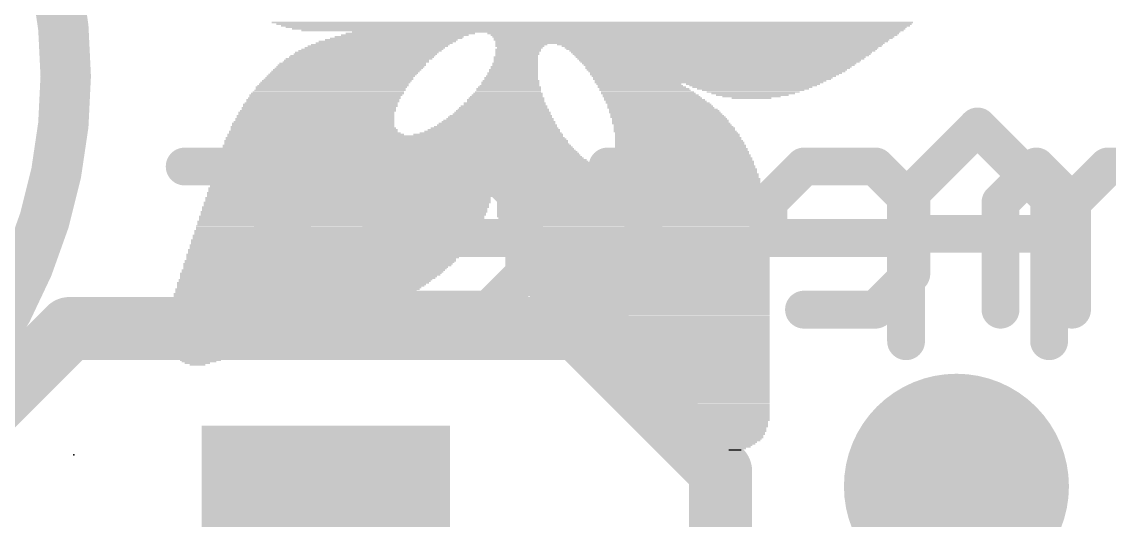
# Model space of a CAD drawing. Extents: x -0.1 to 25.5, y -0.1 to 17.9.
# Drawn here: x 4.363 to 8.744, y 13.453 to 15.459 of the extents above; entities that cross this region are included whole.
import ezdxf

# ---------------------------------------------------------------- set-up
doc = ezdxf.new("R2010")
doc.units = 0
for name, color, linetype in [('1', 12, 'CONTINUOUS'), ('18', 110, 'CONTINUOUS'), ('21', 40, 'CONTINUOUS'), ('22', 6, 'CONTINUOUS'), ('23', 40, 'CONTINUOUS')]:
    doc.layers.add(name, color=color, linetype=linetype)

# ---------------------------------------------------------------- blocks, each defined once
blk = doc.blocks.new('RECT')
blk.add_solid([(-0.5, -0.5), (0.5, -0.5), (-0.5, 0.5), (0.5, 0.5)])
blk = doc.blocks.new('ROUNDV')
at = {"const_width": 0.5}
blk.add_lwpolyline([(0, -0.25, 1), (0, 0.25, 1), (0, -0.25)], format="xyb", dxfattribs=at)

msp = doc.modelspace()

# ---------------------------------------------------------------- linework, layer by layer
at = {"layer": '1', "const_width": 0.254}
for points in [[(2.9197, 12.589), (4.5547, 14.224)], [(4.5547, 14.224), (6.604, 14.224)], [(6.604, 14.224), (7.178, 13.65)], [(7.178, 13.65), (7.178, 12.192)]]:
    msp.add_lwpolyline(points, dxfattribs=at)
at = {"layer": '1', "const_width": 0.127}
for points in [[(4.5547, 14.2875, 1), (4.5547, 14.1605)], [(4.5996, 14.1791, 1), (4.5098, 14.2689)], [(6.6489, 14.2689, 1), (6.5591, 14.1791)], [(6.604, 14.1605, 1), (6.604, 14.2875)], [(7.2415, 13.65, 1), (7.1145, 13.65)], [(7.1331, 13.6051, 1), (7.2229, 13.6949)]]:
    msp.add_lwpolyline(points, format="xyb", dxfattribs=at)
at = {"layer": '21'}
for points, const_width in [([(2.54, 13.24, 1), (2.54, 17.24, 1), (2.54, 13.24)], 0.2032), ([(8.2401, 15.0645, 1), (8.1863, 15.0106)], 0.0762), ([(8.2401, 15.0106, 1), (8.1863, 15.0645)], 0.0762), ([(7.8981, 14.7764, 1), (7.952, 14.7225)], 0.0762), ([(7.9632, 14.7494, 1), (7.887, 14.7494)], 0.0762), ([(8.5394, 14.7494, 1), (8.4632, 14.7494)], 0.0762), ([(8.4744, 14.7225, 1), (8.5283, 14.7764)], 0.0762), ([(7.9251, 14.6435, 1), (7.9251, 14.5673)], 0.0762), ([(8.5013, 14.5673, 1), (8.5013, 14.6435)], 0.0762), ([(7.887, 14.1732, 1), (7.9632, 14.1732)], 0.0762), ([(8.4632, 14.1732, 1), (8.5394, 14.1732)], 0.0762)]:
    msp.add_lwpolyline(points, format="xyb", dxfattribs=dict(at, const_width=const_width))
at = {"layer": '21', "const_width": 0.1524}
for points in [[(7.9251, 14.7494), (8.2132, 15.0375)], [(8.2132, 15.0375), (8.5013, 14.7494)], [(7.9251, 14.1732), (7.9251, 14.7494)], [(8.5013, 14.7494), (8.5013, 14.1732)], [(7.9251, 14.6054), (8.5013, 14.6054)]]:
    msp.add_lwpolyline(points, dxfattribs=at)
at = {"layer": '22', "const_width": 0.1524}
for points in [[(6.8666, 15.0205), (6.8666, 14.4443)], [(5.1634, 14.8764), (5.0193, 14.8764)], [(5.4515, 14.5883), (5.1634, 14.8764)], [(5.4515, 14.3002), (5.4515, 14.8764)], [(5.9549, 14.8764), (5.8108, 14.7324)], [(6.243, 14.8764), (5.9549, 14.8764)], [(6.387, 14.7324), (6.243, 14.8764)], [(7.0107, 14.8764), (6.7226, 14.8764)], [(7.514, 14.8764), (7.37, 14.7324)], [(7.8022, 14.8764), (7.514, 14.8764)], [(7.9462, 14.7324), (7.8022, 14.8764)], [(8.4496, 14.8764), (8.3055, 14.7324)], [(8.5936, 14.7324), (8.4496, 14.8764)], [(8.7377, 14.8764), (8.5936, 14.7324)], [(8.8817, 14.8764), (8.7377, 14.8764)], [(5.8108, 14.7324), (5.8108, 14.5883)], [(6.387, 14.4443), (6.387, 14.7324)], [(7.37, 14.7324), (7.37, 14.5883)], [(7.9462, 14.4443), (7.9462, 14.7324)], [(8.3055, 14.7324), (8.3055, 14.3002)], [(8.5936, 14.7324), (8.5936, 14.3002)], [(5.8108, 14.5883), (6.387, 14.5883)], [(7.37, 14.5883), (7.9462, 14.5883)], [(6.243, 14.3002), (6.387, 14.4443)], [(6.8666, 14.4443), (6.7226, 14.3002)], [(7.8022, 14.3002), (7.9462, 14.4443)], [(5.9549, 14.3002), (6.243, 14.3002)], [(7.514, 14.3002), (7.8022, 14.3002)]]:
    msp.add_lwpolyline(points, dxfattribs=at)
at = {"layer": '22', "const_width": 0.0762}
for points in [[(6.9047, 15.0205, 1), (6.8285, 15.0205)], [(5.0193, 14.9145, 1), (5.0193, 14.8383)], [(5.1903, 14.9034, 1), (5.1364, 14.8495)], [(5.1634, 14.8383, 1), (5.1634, 14.9145)], [(5.4896, 14.8764, 1), (5.4134, 14.8764)], [(5.9549, 14.9145, 1), (5.9549, 14.8383)], [(5.9818, 14.8495, 1), (5.9279, 14.9034)], [(6.2699, 14.9034, 1), (6.216, 14.8495)], [(6.243, 14.8383, 1), (6.243, 14.9145)], [(6.7226, 14.9145, 1), (6.7226, 14.8383)], [(7.0107, 14.8383, 1), (7.0107, 14.9145)], [(7.514, 14.9145, 1), (7.514, 14.8383)], [(7.541, 14.8495, 1), (7.4871, 14.9034)], [(7.8291, 14.9034, 1), (7.7752, 14.8495)], [(7.8022, 14.8383, 1), (7.8022, 14.9145)], [(8.4765, 14.9034, 1), (8.4226, 14.8495)], [(8.4765, 14.8495, 1), (8.4226, 14.9034)], [(8.7377, 14.9145, 1), (8.7377, 14.8383)], [(8.7646, 14.8495, 1), (8.7107, 14.9034)], [(5.8489, 14.7324, 1), (5.7727, 14.7324)], [(6.4251, 14.7324, 1), (6.3489, 14.7324)], [(7.4081, 14.7324, 1), (7.3319, 14.7324)], [(7.9843, 14.7324, 1), (7.9081, 14.7324)], [(8.3436, 14.7324, 1), (8.2674, 14.7324)], [(8.6317, 14.7324, 1), (8.5555, 14.7324)], [(5.7839, 14.7593, 1), (5.8377, 14.7054)], [(6.3601, 14.7054, 1), (6.414, 14.7593)], [(7.343, 14.7593, 1), (7.3969, 14.7054)], [(7.9193, 14.7054, 1), (7.9732, 14.7593)], [(8.2786, 14.7593, 1), (8.3325, 14.7054)], [(8.5667, 14.7593, 1), (8.6206, 14.7054)], [(8.5667, 14.7054, 1), (8.6206, 14.7593)], [(5.4246, 14.5614, 1), (5.4784, 14.6153)], [(5.8108, 14.6264, 1), (5.8108, 14.5502)], [(6.387, 14.5502, 1), (6.387, 14.6264)], [(7.37, 14.6264, 1), (7.37, 14.5502)], [(7.9462, 14.5502, 1), (7.9462, 14.6264)], [(5.7727, 14.5883, 1), (5.8489, 14.5883)], [(7.3319, 14.5883, 1), (7.4081, 14.5883)], [(6.414, 14.4173, 1), (6.3601, 14.4712)], [(6.8936, 14.4173, 1), (6.8397, 14.4712)], [(7.9732, 14.4173, 1), (7.9193, 14.4712)], [(6.3489, 14.4443, 1), (6.4251, 14.4443)], [(6.8285, 14.4443, 1), (6.9047, 14.4443)], [(7.9081, 14.4443, 1), (7.9843, 14.4443)], [(5.9549, 14.3383, 1), (5.9549, 14.2621)], [(6.243, 14.2621, 1), (6.243, 14.3383)], [(7.514, 14.3383, 1), (7.514, 14.2621)], [(7.8022, 14.2621, 1), (7.8022, 14.3383)], [(5.4134, 14.3002, 1), (5.4896, 14.3002)], [(6.216, 14.3271, 1), (6.2699, 14.2733)], [(6.6956, 14.3271, 1), (6.7495, 14.2733)], [(7.7752, 14.3271, 1), (7.8291, 14.2733)], [(8.2674, 14.3002, 1), (8.3436, 14.3002)], [(8.5555, 14.3002, 1), (8.6317, 14.3002)]]:
    msp.add_lwpolyline(points, format="xyb", dxfattribs=at)
at = {"layer": '23'}
msp.add_point((4.572, 13.716), dxfattribs=at)

# ---------------------------------------------------------------- block references
at = {"layer": '1', "xscale": 1.075, "rotation": 270}
msp.add_blockref('RECT', (5.588, 13.296), dxfattribs=at)
at = {"layer": '18', "xscale": 0.9064, "yscale": 0.9064}
msp.add_blockref('ROUNDV', (8.128, 13.589), dxfattribs=at)
msp.add_blockref('ROUNDV', (8.128, 13.589), dxfattribs=at)
at = {"layer": '21'}
for p, xscale, yscale in [((6.6612, 15.4559), 2.5845, 0.0064), ((6.6675, 15.4496), 2.559, 0.0063), ((6.6739, 15.4432), 2.5337, 0.0064), ((6.6771, 15.4369), 2.5019, 0.0063), ((6.6866, 15.4305), 2.4701, 0.0064), ((6.7025, 15.4242), 2.4257, 0.0063), ((6.7977, 15.4178), 2.2098, 0.0064), ((5.823, 15.3734), 0.5525, 0.0063), ((5.8357, 15.3797), 0.5525, 0.0064), ((5.8515, 15.3861), 0.5334, 0.0063), ((5.8706, 15.3924), 0.5334, 0.0064), ((5.8833, 15.3988), 0.5207, 0.0063), ((5.9055, 15.4051), 0.5144, 0.0064), ((5.9278, 15.4115), 0.5207, 0.0063), ((7.0676, 15.4115), 1.6573, 0.0063), ((7.0708, 15.4051), 1.6383, 0.0064), ((7.0676, 15.3988), 1.6193, 0.0063), ((7.0676, 15.3924), 1.6065, 0.0064), ((7.0612, 15.3861), 1.5938, 0.0063), ((7.0612, 15.3797), 1.5812, 0.0064), ((7.0549, 15.3734), 1.5685, 0.0063), ((5.7531, 15.3353), 0.5778, 0.0063), ((5.7658, 15.3416), 0.5778, 0.0064), ((5.7754, 15.348), 0.5715, 0.0063), ((5.7849, 15.3543), 0.5651, 0.0064), ((5.7976, 15.3607), 0.5651, 0.0063), ((5.8071, 15.367), 0.5588, 0.0064), ((6.3754, 15.367), 0.2096, 0.0064), ((6.3627, 15.348), 0.1842, 0.0063), ((6.3627, 15.3416), 0.1842, 0.0064), ((6.3595, 15.3353), 0.1778, 0.0063), ((6.3691, 15.3607), 0.1969, 0.0063), ((6.3691, 15.3543), 0.1841, 0.0064), ((7.1755, 15.367), 1.3144, 0.0064), ((7.1819, 15.3607), 1.2891, 0.0063), ((7.1819, 15.3543), 1.2637, 0.0064), ((7.1819, 15.348), 1.2509, 0.0063), ((7.1851, 15.3416), 1.2319, 0.0064), ((7.1819, 15.3353), 1.2129, 0.0063), ((5.6959, 15.2908), 0.5905, 0.0064), ((5.7087, 15.2972), 0.5905, 0.0063), ((5.7118, 15.3035), 0.5842, 0.0064), ((5.7214, 15.3099), 0.5905, 0.0063), ((5.7309, 15.3162), 0.5842, 0.0064), ((5.7372, 15.3226), 0.5842, 0.0063), ((5.7468, 15.3289), 0.5779, 0.0064), ((6.35, 15.2908), 0.1842, 0.0064), ((6.3532, 15.3162), 0.1778, 0.0064), ((6.3532, 15.3099), 0.1778, 0.0063), ((6.3532, 15.3035), 0.1778, 0.0064), ((6.3532, 15.2972), 0.1778, 0.0063), ((6.3595, 15.3289), 0.1778, 0.0064), ((6.3563, 15.3226), 0.1715, 0.0063), ((7.1819, 15.3289), 1.2001, 0.0064), ((7.1819, 15.3226), 1.1875, 0.0063), ((7.1787, 15.3162), 1.1684, 0.0064), ((7.1787, 15.3099), 1.1557, 0.0063), ((7.1755, 15.3035), 1.1366, 0.0064), ((7.1755, 15.2972), 1.124, 0.0063), ((7.1724, 15.2908), 1.1049, 0.0064), ((5.6547, 15.2464), 0.5969, 0.0063), ((5.6611, 15.2527), 0.5969, 0.0064), ((5.6673, 15.2591), 0.5969, 0.0063), ((5.6738, 15.2654), 0.5969, 0.0064), ((5.6801, 15.2718), 0.5969, 0.0063), ((5.6865, 15.2781), 0.5969, 0.0064), ((5.6928, 15.2845), 0.5969, 0.0063), ((6.3405, 15.2527), 0.2032, 0.0064), ((6.3405, 15.2464), 0.2032, 0.0063), ((6.3437, 15.2654), 0.1969, 0.0064), ((6.3437, 15.2591), 0.1969, 0.0063), ((6.3468, 15.2781), 0.1905, 0.0064), ((6.3468, 15.2718), 0.1905, 0.0063), ((6.35, 15.2845), 0.1842, 0.0063), ((7.1723, 15.2845), 1.0922, 0.0063), ((7.1692, 15.2781), 1.0731, 0.0064), ((7.166, 15.2718), 1.0668, 0.0063), ((7.1628, 15.2654), 1.0478, 0.0064), ((7.1628, 15.2591), 1.035, 0.0063), ((7.1596, 15.2527), 1.016, 0.0064), ((7.1533, 15.2464), 1.0033, 0.0063), ((5.6166, 15.2019), 0.6096, 0.0064), ((5.6198, 15.2083), 0.6033, 0.0063), ((5.6261, 15.2146), 0.6032, 0.0064), ((5.6325, 15.221), 0.6033, 0.0063), ((5.6388, 15.2273), 0.6032, 0.0064), ((5.642, 15.2337), 0.5969, 0.0063), ((5.6484, 15.24), 0.5969, 0.0064), ((6.3277, 15.2019), 0.2413, 0.0064), ((6.331, 15.2146), 0.2349, 0.0064), ((6.331, 15.2083), 0.2349, 0.0063), ((6.3341, 15.221), 0.2286, 0.0063), ((6.3342, 15.2337), 0.2159, 0.0063), ((6.3342, 15.2273), 0.2159, 0.0064), ((6.3373, 15.24), 0.2096, 0.0064), ((7.1501, 15.24), 0.9842, 0.0064), ((7.1469, 15.2337), 0.9652, 0.0063), ((7.1438, 15.2273), 0.9589, 0.0064), ((7.1374, 15.221), 0.9334, 0.0063), ((7.1311, 15.2146), 0.9207, 0.0064), ((6.8485, 15.2083), 0.3429, 0.0063), ((6.8548, 15.2019), 0.3429, 0.0064), ((7.3089, 15.2083), 0.5397, 0.0063), ((7.3089, 15.2019), 0.5143, 0.0064), ((5.588, 15.1638), 0.616, 0.0064), ((5.5848, 15.1575), 0.6096, 0.0063), ((5.5944, 15.1702), 0.6159, 0.0063), ((5.5975, 15.1765), 0.6096, 0.0064), ((5.6039, 15.1829), 0.6096, 0.0063), ((5.6102, 15.1956), 0.6096, 0.0063), ((5.6071, 15.1892), 0.6033, 0.0064), ((6.3151, 15.1575), 0.2921, 0.0063), ((6.3182, 15.1638), 0.2857, 0.0064), ((6.3214, 15.1702), 0.2794, 0.0063), ((6.3215, 15.1765), 0.2667, 0.0064), ((6.3246, 15.1892), 0.2604, 0.0064), ((6.3246, 15.1829), 0.2604, 0.0063), ((6.3278, 15.1956), 0.254, 0.0063), ((6.8612, 15.1956), 0.3556, 0.0063), ((6.8707, 15.1892), 0.362, 0.0064), ((6.8739, 15.1829), 0.3683, 0.0063), ((6.8834, 15.1765), 0.3746, 0.0064), ((6.8866, 15.1702), 0.381, 0.0063), ((6.8961, 15.1638), 0.3874, 0.0064), ((6.8993, 15.1575), 0.3937, 0.0063), ((7.3057, 15.1956), 0.4826, 0.0063), ((7.3089, 15.1892), 0.4509, 0.0064), ((7.3089, 15.1829), 0.4127, 0.0063), ((7.3089, 15.1765), 0.3747, 0.0064), ((7.3089, 15.1702), 0.3365, 0.0063), ((7.3056, 15.1638), 0.2921, 0.0064), ((7.3025, 15.1575), 0.235, 0.0063), ((5.5595, 15.113), 0.6223, 0.0064), ((5.5658, 15.1257), 0.6223, 0.0064), ((5.5658, 15.1194), 0.6223, 0.0063), ((5.569, 15.1321), 0.6159, 0.0063), ((5.5753, 15.1448), 0.616, 0.0063), ((5.5753, 15.1384), 0.616, 0.0064), ((5.5817, 15.1511), 0.6159, 0.0064), ((6.3024, 15.113), 0.3556, 0.0064), ((6.3056, 15.1194), 0.3493, 0.0063), ((6.3087, 15.1321), 0.3302, 0.0063), ((6.3087, 15.1257), 0.3302, 0.0064), ((6.3119, 15.1448), 0.3112, 0.0063), ((6.3119, 15.1384), 0.3112, 0.0064), ((6.3151, 15.1511), 0.3048, 0.0064), ((6.9057, 15.1511), 0.3937, 0.0064), ((6.912, 15.1448), 0.4064, 0.0063), ((6.9183, 15.1384), 0.4064, 0.0064), ((6.9247, 15.1321), 0.4191, 0.0063), ((6.931, 15.1257), 0.4191, 0.0064), ((6.9342, 15.1194), 0.4254, 0.0063), ((6.9374, 15.113), 0.4318, 0.0064), ((7.3025, 15.1511), 0.1588, 0.0064), ((5.5436, 15.0686), 0.6413, 0.0063), ((5.5467, 15.0813), 0.635, 0.0063), ((5.5467, 15.0749), 0.635, 0.0064), ((5.5499, 15.094), 0.6286, 0.0063), ((5.5499, 15.0876), 0.6286, 0.0064), ((5.5563, 15.1003), 0.6287, 0.0064), ((5.5595, 15.1067), 0.6223, 0.0063), ((6.2897, 15.0686), 0.4318, 0.0063), ((6.2896, 15.0749), 0.4191, 0.0064), ((6.2929, 15.0813), 0.4127, 0.0063), ((6.2961, 15.0876), 0.3937, 0.0064), ((6.2992, 15.094), 0.3874, 0.0063), ((6.2992, 15.1003), 0.3746, 0.0064), ((6.3024, 15.1067), 0.3683, 0.0063), ((6.9469, 15.1067), 0.4382, 0.0063), ((6.9533, 15.094), 0.4509, 0.0063), ((6.9501, 15.1003), 0.4445, 0.0064), ((6.9596, 15.0876), 0.4508, 0.0064), ((6.9628, 15.0813), 0.4572, 0.0063), ((6.966, 15.0749), 0.4635, 0.0064), ((6.9723, 15.0686), 0.4636, 0.0063), ((5.534, 15.0368), 0.6604, 0.0064), ((5.5372, 15.0305), 0.6668, 0.0063), ((5.5404, 15.0241), 0.6731, 0.0064), ((5.5372, 15.0495), 0.654, 0.0064), ((5.5372, 15.0432), 0.654, 0.0063), ((5.5404, 15.0559), 0.6477, 0.0063), ((5.5436, 15.0622), 0.6413, 0.0064), ((6.2643, 15.0241), 0.5334, 0.0064), ((6.2675, 15.0305), 0.5143, 0.0063), ((6.2707, 15.0368), 0.4953, 0.0064), ((6.277, 15.0432), 0.4826, 0.0063), ((6.277, 15.0495), 0.4699, 0.0064), ((6.2833, 15.0559), 0.4572, 0.0063), ((6.2834, 15.0622), 0.4445, 0.0064), ((6.9787, 15.0495), 0.4763, 0.0064), ((6.9755, 15.0622), 0.4699, 0.0064), ((6.9755, 15.0559), 0.4699, 0.0063), ((6.985, 15.0432), 0.4762, 0.0063), ((6.9882, 15.0368), 0.4826, 0.0064), ((6.9914, 15.0305), 0.4889, 0.0063), ((6.9914, 15.0241), 0.4889, 0.0064), ((5.8706, 14.9797), 1.3843, 0.0063), ((5.8674, 14.9924), 1.3652, 0.0063), ((5.8706, 14.986), 1.3716, 0.0064), ((5.5467, 15.0051), 0.7112, 0.0063), ((5.8674, 14.9987), 1.3526, 0.0064), ((5.5372, 15.0178), 0.6794, 0.0063), ((5.5436, 15.0114), 0.6921, 0.0064), ((6.242, 15.0051), 0.6033, 0.0063), ((6.2515, 15.0114), 0.5715, 0.0064), ((6.258, 15.0178), 0.5461, 0.0063), ((6.9946, 15.0178), 0.4953, 0.0063), ((7.0009, 15.0114), 0.4953, 0.0064), ((7.0072, 14.9924), 0.508, 0.0063), ((7.0072, 14.986), 0.508, 0.0064), ((7.0104, 14.9797), 0.5144, 0.0063), ((7.0041, 15.0051), 0.5017, 0.0063), ((7.0041, 14.9987), 0.5017, 0.0064), ((5.8769, 14.9479), 1.4224, 0.0064), ((5.8801, 14.9416), 1.4288, 0.0063), ((5.8833, 14.9352), 1.4351, 0.0064), ((5.8769, 14.9543), 1.4097, 0.0063), ((5.8738, 14.9606), 1.4033, 0.0064), ((5.8706, 14.9733), 1.3843, 0.0064), ((5.8738, 14.967), 1.3907, 0.0063), ((7.0168, 14.9606), 0.5271, 0.0064), ((7.0168, 14.9543), 0.5271, 0.0063), ((7.0199, 14.9479), 0.5334, 0.0064), ((7.0199, 14.9416), 0.5334, 0.0063), ((7.0231, 14.9352), 0.5398, 0.0064), ((7.0136, 14.9733), 0.5207, 0.0064), ((7.0136, 14.967), 0.5207, 0.0063), ((5.8896, 14.9098), 1.4732, 0.0064), ((5.896, 14.9035), 1.4859, 0.0063), ((5.8992, 14.8971), 1.4923, 0.0064), ((5.8864, 14.9225), 1.4541, 0.0064), ((5.8897, 14.9162), 1.4605, 0.0063), ((5.8864, 14.9289), 1.4415, 0.0063), ((7.0231, 14.8971), 0.5778, 0.0064), ((7.0231, 14.9098), 0.5652, 0.0064), ((7.0231, 14.9035), 0.5652, 0.0063), ((7.0231, 14.9225), 0.5524, 0.0064), ((7.0231, 14.9162), 0.5524, 0.0063), ((7.02, 14.9289), 0.5461, 0.0063), ((6.2325, 14.8654), 2.1844, 0.0063), ((6.2325, 14.859), 2.1844, 0.0064), ((6.2325, 14.8527), 2.1844, 0.0063), ((5.9119, 14.8844), 1.5303, 0.0064), ((6.2326, 14.878), 2.1717, 0.0063), ((6.2326, 14.8717), 2.1717, 0.0064), ((5.9055, 14.8908), 1.505, 0.0063), ((7.0136, 14.8844), 0.5969, 0.0064), ((7.0199, 14.8908), 0.5842, 0.0063), ((5.6959, 14.8082), 1.1493, 0.0064), ((5.7023, 14.8273), 1.1494, 0.0063), ((5.7023, 14.8209), 1.1494, 0.0064), ((5.6991, 14.8146), 1.143, 0.0063), ((6.2326, 14.8463), 2.1971, 0.0064), ((6.2326, 14.8399), 2.1971, 0.0063), ((6.2326, 14.8336), 2.1971, 0.0064), ((6.8104, 14.8273), 1.0541, 0.0063), ((6.8104, 14.8209), 1.0541, 0.0064), ((6.8104, 14.8146), 1.0541, 0.0063), ((6.8104, 14.8082), 1.0541, 0.0064), ((5.6833, 14.7701), 1.1493, 0.0064), ((5.6833, 14.7637), 1.1493, 0.0063), ((5.6896, 14.7892), 1.1494, 0.0063), ((5.6896, 14.7828), 1.1494, 0.0064), ((5.6896, 14.7765), 1.1494, 0.0063), ((5.6959, 14.8018), 1.1493, 0.0063), ((5.6928, 14.7955), 1.143, 0.0064), ((6.8136, 14.7637), 1.0731, 0.0063), ((6.8167, 14.7828), 1.0668, 0.0064), ((6.8167, 14.7765), 1.0668, 0.0063), ((6.8167, 14.7701), 1.0668, 0.0064), ((6.8136, 14.8018), 1.0605, 0.0063), ((6.8136, 14.7955), 1.0605, 0.0064), ((6.8136, 14.7892), 1.0605, 0.0063), ((5.6738, 14.732), 1.1557, 0.0064), ((5.6706, 14.7256), 1.1493, 0.0063), ((5.6706, 14.7193), 1.1493, 0.0064), ((5.6769, 14.7511), 1.1494, 0.0063), ((5.6769, 14.7447), 1.1494, 0.0064), ((5.6769, 14.7384), 1.1494, 0.0063), ((5.6833, 14.7574), 1.1493, 0.0064), ((6.8199, 14.7193), 1.0858, 0.0064), ((6.8136, 14.7574), 1.0731, 0.0064), ((6.8168, 14.7511), 1.0795, 0.0063), ((6.8168, 14.7447), 1.0795, 0.0064), ((6.8168, 14.7384), 1.0795, 0.0063), ((6.8168, 14.732), 1.0795, 0.0064), ((6.8168, 14.7256), 1.0795, 0.0063), ((5.6515, 14.6749), 1.1494, 0.0063), ((5.6579, 14.6875), 1.1493, 0.0063), ((5.6579, 14.6812), 1.1493, 0.0064), ((5.6611, 14.6939), 1.1557, 0.0064), ((5.6673, 14.713), 1.1557, 0.0063), ((5.6642, 14.7066), 1.1494, 0.0064), ((5.6642, 14.7003), 1.1494, 0.0063), ((6.8199, 14.713), 1.0858, 0.0063), ((6.8199, 14.7066), 1.0858, 0.0064), ((6.8199, 14.7003), 1.0858, 0.0063), ((6.8199, 14.6939), 1.0858, 0.0064), ((6.8199, 14.6875), 1.0858, 0.0063), ((6.8199, 14.6812), 1.0858, 0.0064), ((6.8199, 14.6749), 1.0858, 0.0063), ((5.6388, 14.6368), 1.1494, 0.0063), ((5.6356, 14.6304), 1.143, 0.0064), ((5.6452, 14.6558), 1.1493, 0.0064), ((5.6452, 14.6494), 1.1493, 0.0063), ((5.642, 14.6431), 1.143, 0.0064), ((5.6515, 14.6685), 1.1494, 0.0064), ((5.6515, 14.6622), 1.1494, 0.0063), ((6.8262, 14.6685), 1.0859, 0.0064), ((6.8262, 14.6622), 1.0859, 0.0063), ((6.8262, 14.6558), 1.0859, 0.0064), ((6.8262, 14.6494), 1.0859, 0.0063), ((6.8262, 14.6431), 1.0859, 0.0064), ((6.8262, 14.6368), 1.0859, 0.0063), ((6.8262, 14.6304), 1.0859, 0.0064), ((5.6198, 14.5987), 1.1367, 0.0063), ((5.6198, 14.5923), 1.1367, 0.0064), ((5.6166, 14.586), 1.1303, 0.0063), ((5.6293, 14.6177), 1.143, 0.0064), ((5.6261, 14.6113), 1.1366, 0.0063), ((5.6261, 14.605), 1.1366, 0.0064), ((5.6356, 14.6241), 1.143, 0.0063), ((6.8262, 14.6241), 1.0859, 0.0063), ((6.8262, 14.6177), 1.0859, 0.0064), ((6.8326, 14.5987), 1.0858, 0.0063), ((6.8326, 14.5923), 1.0858, 0.0064), ((6.8295, 14.6113), 1.0795, 0.0063), ((6.8295, 14.605), 1.0795, 0.0064), ((6.8357, 14.586), 1.0795, 0.0063), ((5.5912, 14.5415), 1.1176, 0.0064), ((5.6007, 14.5606), 1.124, 0.0063), ((5.5975, 14.5542), 1.1176, 0.0064), ((5.5975, 14.5479), 1.1176, 0.0063), ((5.6103, 14.5796), 1.1303, 0.0064), ((5.6103, 14.5732), 1.1303, 0.0063), ((5.6071, 14.5669), 1.1239, 0.0064), ((6.8357, 14.5796), 1.0795, 0.0064), ((6.8357, 14.5732), 1.0795, 0.0063), ((6.8357, 14.5669), 1.0795, 0.0064), ((6.8357, 14.5606), 1.0795, 0.0063), ((6.839, 14.5542), 1.0731, 0.0064), ((6.839, 14.5479), 1.0731, 0.0063), ((6.8421, 14.5415), 1.0668, 0.0064), ((5.5658, 14.4971), 1.0922, 0.0063), ((5.5785, 14.5225), 1.1049, 0.0063), ((5.5753, 14.5161), 1.0986, 0.0064), ((5.5753, 14.5098), 1.0986, 0.0063), ((5.569, 14.5034), 1.0859, 0.0064), ((5.588, 14.5352), 1.1112, 0.0063), ((5.5849, 14.5288), 1.1049, 0.0064), ((6.8421, 14.5352), 1.0668, 0.0063), ((6.8421, 14.5288), 1.0668, 0.0064), ((6.8421, 14.5225), 1.0668, 0.0063), ((6.8453, 14.5161), 1.0604, 0.0064), ((6.8453, 14.5098), 1.0604, 0.0063), ((6.8485, 14.5034), 1.0541, 0.0064), ((6.8485, 14.4971), 1.0541, 0.0063), ((5.5372, 14.459), 1.0604, 0.0063), ((5.5563, 14.4844), 1.0859, 0.0063), ((5.5531, 14.478), 1.0795, 0.0064), ((5.5467, 14.4717), 1.0668, 0.0063), ((5.5436, 14.4653), 1.0605, 0.0064), ((5.5626, 14.4907), 1.0858, 0.0064), ((6.8485, 14.4907), 1.0541, 0.0064), ((6.8517, 14.4844), 1.0477, 0.0063), ((6.8517, 14.478), 1.0477, 0.0064), ((6.8548, 14.4717), 1.0414, 0.0063), ((6.8548, 14.4653), 1.0414, 0.0064), ((6.858, 14.459), 1.035, 0.0063), ((5.5055, 14.4209), 1.0223, 0.0063), ((5.5023, 14.4145), 1.016, 0.0064), ((5.5245, 14.4399), 1.0478, 0.0064), ((5.515, 14.4272), 1.0287, 0.0064), ((5.5277, 14.4463), 1.0541, 0.0063), ((5.5182, 14.4336), 1.0351, 0.0063), ((5.5341, 14.4526), 1.0541, 0.0064), ((6.858, 14.4526), 1.035, 0.0064), ((6.8612, 14.4463), 1.0287, 0.0063), ((6.8612, 14.4399), 1.0287, 0.0064), ((6.8643, 14.4336), 1.0223, 0.0063), ((6.8675, 14.4272), 1.016, 0.0064), ((6.8675, 14.4209), 1.016, 0.0063), ((6.8707, 14.4145), 1.0096, 0.0064), ((5.4737, 14.3828), 0.9842, 0.0063), ((5.4674, 14.3764), 0.9715, 0.0064), ((5.461, 14.3701), 0.9588, 0.0063), ((5.4959, 14.4082), 1.016, 0.0063), ((5.4864, 14.3955), 0.997, 0.0063), ((5.4896, 14.4018), 1.0033, 0.0064), ((5.4801, 14.3891), 0.9843, 0.0064), ((6.8707, 14.4082), 1.0096, 0.0063), ((6.8739, 14.4018), 1.0033, 0.0064), ((6.8771, 14.3955), 0.9969, 0.0063), ((6.8771, 14.3891), 0.9969, 0.0064), ((6.8802, 14.3828), 0.9906, 0.0063), ((6.8834, 14.3764), 0.9842, 0.0064), ((6.8834, 14.3701), 0.9842, 0.0063), ((5.407, 14.3256), 0.889, 0.0064), ((5.4165, 14.332), 0.8953, 0.0063), ((5.4293, 14.3447), 0.9207, 0.0063), ((5.4229, 14.3383), 0.908, 0.0064), ((5.4515, 14.3637), 0.9525, 0.0064), ((5.4451, 14.3574), 0.9398, 0.0063), ((5.4388, 14.351), 0.9271, 0.0064), ((6.8866, 14.3637), 0.9779, 0.0064), ((6.8898, 14.3574), 0.9715, 0.0063), ((6.8929, 14.351), 0.9652, 0.0064), ((6.8929, 14.3447), 0.9652, 0.0063), ((6.8961, 14.3383), 0.9588, 0.0064), ((6.8993, 14.332), 0.9525, 0.0063), ((6.9024, 14.3256), 0.9461, 0.0064), ((5.3467, 14.2875), 0.7938, 0.0064), ((5.3372, 14.2812), 0.7747, 0.0063), ((5.3784, 14.3066), 0.8445, 0.0063), ((5.3689, 14.3002), 0.8255, 0.0064), ((5.3594, 14.2939), 0.8064, 0.0063), ((5.3975, 14.3193), 0.87, 0.0063), ((5.3912, 14.3129), 0.8573, 0.0064), ((6.9056, 14.3193), 0.9398, 0.0063), ((6.9056, 14.3129), 0.9398, 0.0064), ((6.9088, 14.3066), 0.9334, 0.0063), ((6.912, 14.3002), 0.9271, 0.0064), ((6.9152, 14.2939), 0.9207, 0.0063), ((6.9183, 14.2875), 0.9144, 0.0064), ((6.9215, 14.2812), 0.908, 0.0063), ((5.2641, 14.2367), 0.6541, 0.0064), ((5.2959, 14.2558), 0.7048, 0.0063), ((5.2864, 14.2494), 0.6858, 0.0064), ((5.315, 14.2685), 0.7429, 0.0063), ((5.3055, 14.2621), 0.7239, 0.0064), ((5.2769, 14.2431), 0.6667, 0.0063), ((5.3277, 14.2748), 0.7557, 0.0064), ((6.9247, 14.2748), 0.9017, 0.0064), ((6.9279, 14.2685), 0.8953, 0.0063), ((6.931, 14.2621), 0.889, 0.0064), ((6.9342, 14.2558), 0.8826, 0.0063), ((6.9374, 14.2494), 0.8763, 0.0064), ((6.9405, 14.2431), 0.8699, 0.0063), ((6.9437, 14.2367), 0.8636, 0.0064), ((5.2546, 14.2304), 0.635, 0.0063), ((5.2451, 14.224), 0.616, 0.0064), ((5.2355, 14.2177), 0.5969, 0.0063), ((5.226, 14.2113), 0.5779, 0.0064), ((5.2165, 14.205), 0.5588, 0.0063), ((5.2038, 14.1986), 0.5334, 0.0064), ((5.1974, 14.1923), 0.5207, 0.0063), ((6.9469, 14.2304), 0.8572, 0.0063), ((6.9501, 14.224), 0.8509, 0.0064), ((6.9533, 14.2177), 0.8445, 0.0063), ((6.9596, 14.2113), 0.8318, 0.0064), ((6.9628, 14.205), 0.8255, 0.0063), ((6.966, 14.1986), 0.8191, 0.0064), ((6.9691, 14.1923), 0.8128, 0.0063), ((5.1848, 14.1859), 0.4953, 0.0064), ((5.1784, 14.1796), 0.4826, 0.0063), ((5.1689, 14.1732), 0.4636, 0.0064), ((5.1498, 14.1605), 0.4127, 0.0064), ((5.1626, 14.1669), 0.4381, 0.0063), ((5.1467, 14.1542), 0.3937, 0.0063), ((5.1372, 14.1478), 0.3747, 0.0064), ((6.9755, 14.1859), 0.8001, 0.0064), ((6.9787, 14.1796), 0.7937, 0.0063), ((6.9818, 14.1732), 0.7874, 0.0064), ((6.9882, 14.1669), 0.7747, 0.0063), ((6.9914, 14.1605), 0.7683, 0.0064), ((6.9945, 14.1542), 0.762, 0.0063), ((7.0009, 14.1478), 0.7493, 0.0064), ((5.1277, 14.1415), 0.3429, 0.0063), ((5.1213, 14.1351), 0.3302, 0.0064), ((5.1118, 14.1288), 0.2985, 0.0063), ((5.1086, 14.1224), 0.2794, 0.0064), ((5.0991, 14.1161), 0.2477, 0.0063), ((5.0927, 14.1097), 0.2222, 0.0064), ((5.0864, 14.1034), 0.1969, 0.0063), ((7.0041, 14.1415), 0.7429, 0.0063), ((7.0072, 14.1351), 0.7366, 0.0064), ((7.0136, 14.1288), 0.7239, 0.0063), ((7.0168, 14.1224), 0.7175, 0.0064), ((7.0231, 14.1161), 0.7048, 0.0063), ((7.0263, 14.1097), 0.6985, 0.0064), ((7.0295, 14.1034), 0.6921, 0.0063), ((5.0831, 14.097), 0.1651, 0.0064), ((5.0769, 14.0907), 0.1397, 0.0063), ((5.0705, 14.0843), 0.1016, 0.0064), ((5.0705, 14.078), 0.0635, 0.0063), ((7.0358, 14.097), 0.6794, 0.0064), ((7.039, 14.0907), 0.6731, 0.0063), ((7.0422, 14.0843), 0.6667, 0.0064), ((7.0485, 14.078), 0.654, 0.0063), ((7.0517, 14.0716), 0.6477, 0.0064), ((7.0549, 14.0653), 0.6413, 0.0063), ((7.0612, 14.0589), 0.6286, 0.0064), ((7.0644, 14.0526), 0.6223, 0.0063), ((7.0707, 14.0462), 0.6096, 0.0064), ((7.0739, 14.0399), 0.6032, 0.0063), ((7.0771, 14.0335), 0.5969, 0.0064), ((7.0834, 14.0272), 0.5842, 0.0063), ((7.0866, 14.0208), 0.5778, 0.0064), ((7.0898, 14.0145), 0.5715, 0.0063), ((7.0961, 14.0081), 0.5588, 0.0064), ((7.0993, 14.0018), 0.5524, 0.0063), ((7.1025, 13.9954), 0.5461, 0.0064), ((7.1088, 13.9891), 0.5334, 0.0063), ((7.112, 13.9827), 0.527, 0.0064), ((7.1184, 13.9764), 0.5143, 0.0063), ((7.1215, 13.97), 0.508, 0.0064), ((7.1247, 13.9637), 0.5016, 0.0063), ((7.1311, 13.9573), 0.4889, 0.0064), ((7.1342, 13.951), 0.4826, 0.0063), ((7.1374, 13.9446), 0.4762, 0.0064), ((7.1438, 13.9383), 0.4635, 0.0063), ((7.1469, 13.9319), 0.4572, 0.0064), ((7.1501, 13.9256), 0.4508, 0.0063), ((7.1565, 13.9192), 0.4381, 0.0064), ((7.1596, 13.9129), 0.4318, 0.0063), ((7.166, 13.9065), 0.4191, 0.0064), ((7.1692, 13.9002), 0.4127, 0.0063), ((7.1723, 13.8938), 0.4064, 0.0064), ((7.1787, 13.8875), 0.3937, 0.0063), ((7.1819, 13.8811), 0.3873, 0.0064), ((7.185, 13.8748), 0.381, 0.0063), ((7.1913, 13.8684), 0.3683, 0.0064), ((7.1946, 13.862), 0.3619, 0.0063), ((7.2009, 13.8557), 0.3492, 0.0064), ((7.2009, 13.8494), 0.3366, 0.0063), ((7.2041, 13.843), 0.3302, 0.0064), ((7.2105, 13.8367), 0.3175, 0.0063), ((7.2136, 13.8303), 0.3112, 0.0064), ((7.2136, 13.8239), 0.2984, 0.0063), ((7.22, 13.8176), 0.2857, 0.0064), ((7.2231, 13.8113), 0.2794, 0.0063), ((7.2232, 13.8049), 0.2667, 0.0064), ((7.2295, 13.7986), 0.254, 0.0063), ((7.2294, 13.7922), 0.2413, 0.0064), ((7.2358, 13.7858), 0.2286, 0.0063), ((7.2359, 13.7795), 0.2159, 0.0064), ((7.239, 13.7732), 0.1968, 0.0063), ((7.2358, 13.7668), 0.1778, 0.0064), ((7.239, 13.7605), 0.1588, 0.0063), ((7.2359, 13.7541), 0.1397, 0.0064), ((7.239, 13.7477), 0.1206, 0.0063), ((7.239, 13.7414), 0.0826, 0.0064), ((7.2358, 13.7351), 0.0508, 0.0063)]:
    msp.add_blockref('RECT', p, dxfattribs=dict(at, xscale=xscale, yscale=yscale))

doc.saveas('drawing.dxf')
